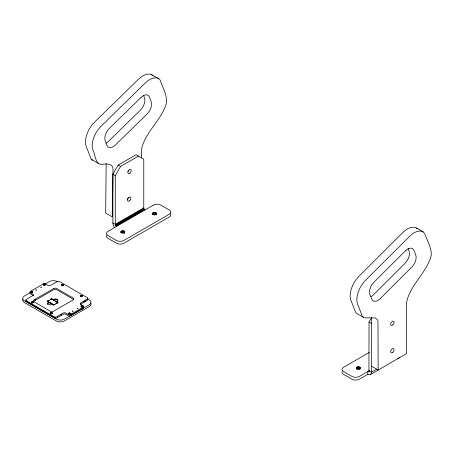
<?xml version="1.0" encoding="UTF-8"?>
<svg xmlns="http://www.w3.org/2000/svg" width="454" height="454" viewBox="0 0 454 454"><rect width="100%" height="100%" fill="white"/><g stroke="black" fill="none" stroke-linecap="round" stroke-linejoin="round"><path stroke-width="0.68" d="M57.862 300.747C58.22 298.942 54.463 298.017 53.441 299.918M141.421 158.071L141.506 151.046A14.931 8.62 -60 0 1 142.346 145.978C147.295 130.712 160.699 119.958 165.965 104.874A13.677 7.9 -60 0 0 166.646 100.663C166.255 93.484 162.492 86.992 160.228 80.296C159.541 79.075 158.344 78.207 156.976 77.923C152.107 77.18 147.76 80.472 144.525 83.712L101.191 126.104A18.96 10.947 -60 0 0 92.542 149.275C95.595 153.77 94.71 165.789 103.013 164.297C106.764 163.4 113.091 163.763 112.995 168.95L112.382 216.916L105.68 213.045L106.168 163.741M32.058 291.967L31.411 291.757L31.996 292.092M44.554 284.488C44.827 285.504 43.283 284.119 44.759 284.607M51.608 313.305C50.553 312.698 51.677 314.106 51.631 313.095C49.9 313.158 52.522 313.799 51.24 312.874L51.001 313.203M62.686 285.152L62.215 285.294L62.726 284.993L62.073 284.896L62.635 284.811L62.487 285.243L62.073 285.004L62.635 284.919M69.031 313.476L69.309 313.913L69.683 313.578L69.269 313.339L69.031 313.669M81.493 296.053C79.314 295.599 82.656 296.984 81.124 295.616L81.448 295.668C81.975 296.428 80.307 296.207 81.124 295.73L81.448 295.781M82.276 306.478L81.754 306.371L81.907 306.047L82.316 306.393L81.856 306.626L81.856 306.2M371.667 317.545L369.028 322.113L368.943 371.321L367.831 371.554L367.831 374.323L359.386 379.198A5.221 3.013 0 0 1 351.998 379.198L343.559 374.323A5.221 3.013 0 0 1 342.14 371.576M81.618 306.422L82.231 306.206M120.923 231.449L120.923 232.391L122.807 233.101L124.26 232.754L124.861 231.92L123.624 230.831L121.995 230.831L120.923 231.449L120.923 232.834M152.584 213.17L152.584 214.112L154.468 214.827L155.921 214.475L156.522 213.641L155.285 212.551L153.651 212.551L152.584 213.17L152.584 214.555M356.447 367.428L356.447 368.364L358.331 369.079L359.784 368.733L360.385 367.893L359.148 366.809L357.514 366.809L356.447 367.428L356.447 368.813M31.451 291.996L32.001 291.967M80.948 295.957L81.533 295.968L80.971 296.139M81.731 306.382L82.316 306.393L81.822 306.314L81.856 306.632M114.504 227.392A5.09 2.94 60 0 1 112.876 222.971L112.876 174.228L118.153 165.086L136.092 154.729L143.77 159.161L143.77 207.904L144.122 209.09L144.968 209.986M116.474 226.433L115.628 225.542L115.276 224.355L115.276 175.613L120.554 166.47L138.493 156.114M44.657 284.715L44.083 284.749L44.759 284.783M69.706 313.822L68.94 313.731L69.706 313.646M51.972 303.896C50.944 306.325 44.475 303.493 49.31 302.302M143.77 207.904L115.276 224.355L112.876 222.971M115.361 224.917L143.856 208.465M115.628 225.542L144.122 209.09M116.037 226.081L144.531 209.635M44.134 284.828L44.044 284.459L44.605 284.374L44.458 284.811L44.044 284.573L44.605 284.482M30.475 292.472L24.42 295.968A5.874 3.394 0 0 0 24.42 300.769L56.165 319.094A5.874 3.394 0 0 0 64.474 319.094L89.296 304.759A5.874 3.394 0 0 0 89.296 299.963L87.469 298.908M45.008 284.085L49.248 281.639A5.874 3.394 0 0 1 57.556 281.639M31.411 291.757L32.058 291.854M44.044 284.459L44.696 284.562M32.194 302.341L32.427 302.012C33.732 303.113 31.19 301.938 32.841 302.443M32.194 302.262L32.841 302.358L32.399 302.568L32.194 302.148M32.279 302.529L32.841 302.25M48.362 302.052A1.175 0.681 0 0 1 47.488 301.394L51.642 298.851L57.879 302.597L53.345 299.981M50.456 299.68L51.642 298.851A1.175 0.681 0 0 0 50.468 299.532L50.468 299.674A1.175 0.681 0 0 1 51.194 299.05A1.175 0.681 0 0 1 52.477 299.197M53.992 300.196C55.121 298.374 60.246 300.503 56.058 301.547M48.663 300.718L48.663 300.571A1.175 0.681 0 0 0 47.488 301.252L53.72 304.85L57.879 302.449A1.175 0.681 0 0 0 56.699 301.774L56.699 301.916M51.001 313.118L51.648 313.22L51.001 313.01M51.092 313.391L51.648 313.107M69.031 313.589L69.644 313.731M69.121 313.845L69.683 313.578M369.312 352.418L343.559 367.286A5.221 3.013 0 0 0 343.559 371.554L351.998 376.428A5.221 3.013 0 0 0 359.386 376.428L369.607 370.526M368.273 371.712L369.482 371.009M376.775 369.159L371.429 372.246A5.09 2.94 60 0 1 367.831 374.323M370.373 374.578L406.625 353.57L406.625 304.021A14.931 8.62 -60 0 1 407.403 298.982C412.215 283.671 425.534 272.803 430.664 257.673A13.677 7.9 -60 0 0 431.3 253.485C430.818 246.374 426.942 240.007 424.569 233.407C422.487 230.416 418.452 229.65 415.62 227.556C410.456 225.973 405.49 229.798 402.096 233.265L358.989 276.27A18.96 10.947 -60 0 0 350.579 299.453L355.51 312.114L356.855 313.583L364.46 317.857L374.788 317.879L375.889 318.328L377.563 319.985L377.989 321.074L378.131 370.021L371.429 366.151M49.361 302.421L49.719 302.319M81.873 306.603L82.163 306.586M55.643 301.672L55.978 301.439M31.559 291.809L31.973 291.667M81.856 306.206L82.174 306.206M31.559 292.223L31.82 291.99M50.593 302.852C49.537 302.517 47.295 303.3 47.579 304.424M158.911 78.769L150.274 74.053L146.483 74.24L142.442 76.011L137.823 79.842L94.489 122.24A18.96 10.947 -60 0 0 85.84 145.411L91.158 159.127L98.592 163.644M62.669 285.01C61.086 284.823 63.168 285.986 62.635 284.811M51.154 303.056L51.529 303.261M91.89 159.774L92.781 160.205M423.23 231.92C418.043 229.162 412.283 233.538 408.799 237.136L365.691 280.135A18.96 10.947 -60 0 0 357.275 303.317L362.213 315.984L363.558 317.448M118.153 165.086L120.554 166.47M112.876 174.228L115.276 175.613M369.028 322.113L371.429 323.503M369.028 370.861L371.429 372.246L371.429 318.538M53.158 304.668L47.488 301.394A1.175 0.681 0 0 1 48.362 300.741M83.241 306.91A1.737 1.004 0 0 1 83.241 308.328L70.569 315.649A1.737 1.004 0 0 1 68.111 315.649L65.66 314.23A1.737 1.004 0 0 0 63.202 314.23L56.665 318.01A1.737 1.004 0 0 1 55.729 318.288L55.729 317.987A1.737 1.004 0 0 1 54.208 317.709L26.4 301.655A1.737 1.004 0 0 1 25.918 300.775L28.96 302.829M30.174 303.533L34.436 305.99M35.65 306.694L39.912 309.151M41.127 309.855L50.252 315.127M51.472 315.825L55.729 318.288M151.318 74.382L152.947 75.591M81.731 306.581L81.669 306.183M416.528 228.05L417.271 228.72M408.067 248.52L409.048 251.068A9.477 5.471 -60 0 1 405.047 263.297L373.506 294.765A9.477 5.471 -60 0 1 371.026 296.661M143.555 95.34L144.497 97.928A9.477 5.471 -60 0 1 140.365 110.163L108.659 141.177A9.477 5.471 -60 0 1 106.174 143.033M360.215 367.428L360.215 368.813M359.784 367.059L359.784 369.136M359.148 366.809L359.148 369.579M358.331 366.713L358.331 369.482M357.514 366.809L357.514 369.579M356.878 367.059L356.878 369.136M156.352 213.17L156.352 214.555M156.136 212.988L156.136 214.373M155.921 212.801L155.921 214.884M155.285 212.551L155.285 214.634M154.468 212.455L154.468 215.23M153.651 212.551L153.651 214.634M153.015 212.801L153.015 214.884M124.691 231.449L124.691 232.834M124.475 231.262L124.475 233.345M124.26 231.08L124.26 233.157M123.624 230.831L123.624 232.908M122.807 230.734L122.807 232.811M121.995 230.831L121.995 232.908M121.36 231.08L121.36 233.157M85.71 300.032L85.71 301.24M84.064 300.985L84.064 302.188M81.782 307.965L81.782 309.174M71.908 313.663L71.908 314.872M61.125 314.225L61.125 315.434M57.357 316.398L57.357 317.607M54.31 304.901A1.175 0.681 0 0 0 54.9 304.316L54.9 304.169A1.175 0.681 0 0 1 53.72 304.85L53.72 304.992M52.817 299.674L52.817 299.532A1.175 0.681 0 0 0 51.642 298.851M48.663 302.075L48.663 301.933A1.175 0.681 0 0 1 47.488 301.252M35.1 299.265L35.1 300.474M57.533 303.073A1.175 0.681 0 0 1 56.699 303.272L56.699 303.13A1.175 0.681 0 0 0 57.879 302.449M57.005 301.938A1.175 0.681 0 0 1 57.879 302.597M53.72 304.85A1.175 0.681 0 0 1 52.545 304.169L52.545 304.316A1.175 0.681 0 0 0 53.135 304.901M43.408 284.584A0.942 0.545 0 0 0 44.361 285.135A0.976 0.562 0 0 0 45.332 284.579A0.942 0.545 0 0 0 44.344 284.045A0.868 0.499 0 0 0 43.488 284.499A0.84 0.482 0 0 0 44.361 285.004A0.868 0.499 0 0 0 45.224 284.505M43.374 284.567A0.976 0.562 0 0 1 44.344 284.011A0.84 0.482 0 0 1 45.196 284.522M68.395 313.725A0.942 0.545 0 0 0 69.349 314.276A0.976 0.562 0 0 0 70.319 313.72M69.331 313.186A0.942 0.545 0 0 1 70.285 313.737M68.361 313.708A0.976 0.562 0 0 1 69.331 313.147M70.211 313.521A0.868 0.499 0 0 1 69.349 314.02A0.84 0.482 0 0 1 68.503 313.532M68.475 313.515A0.868 0.499 0 0 1 69.331 313.016A0.84 0.482 0 0 1 70.183 313.538M51.302 312.596A0.942 0.545 0 0 1 52.255 313.147A0.976 0.562 0 0 1 51.319 313.686A0.942 0.545 0 0 1 50.366 313.135A0.976 0.562 0 0 1 51.302 312.556A0.84 0.482 0 0 1 52.153 313.073M52.182 313.056A0.868 0.499 0 0 1 51.319 313.555A0.84 0.482 0 0 1 50.473 313.061A0.868 0.499 0 0 1 51.302 312.551M61.438 285.146A0.942 0.545 0 0 0 62.391 285.697A0.976 0.562 0 0 0 63.361 285.135A0.942 0.545 0 0 0 62.374 284.607A0.976 0.562 0 0 0 61.54 284.845M61.404 285.123A0.976 0.562 0 0 1 61.438 284.981M399.338 357.729A5.09 2.94 60 0 1 397.647 358.348M73.786 299.873A2.315 1.334 0 0 0 73.162 299.203L56.869 289.794A2.315 1.334 0 0 0 53.595 289.794L33.965 301.127A2.315 1.334 0 0 0 33.397 301.666M30.123 292.819A1.737 1.004 0 0 0 30.492 293.925L32.943 295.344A1.737 1.004 0 0 1 33.414 295.843M80.426 304.39A1.737 1.004 0 0 1 80.789 304.078L87.333 300.298A1.737 1.004 0 0 0 87.815 299.759L87.815 299.464A1.737 1.004 0 0 0 87.333 298.584M25.918 301.076A1.737 1.004 0 0 1 26.088 300.781M128.561 170.278A2.366 1.368 -60 0 1 127.937 171.334M128.38 197.331A2.366 1.368 -60 0 1 127.177 199.374M170.341 213.692A5.221 3.013 0 0 1 169.24 217.023L123.863 243.219A5.221 3.013 0 0 1 116.474 243.219L108.035 238.344A5.221 3.013 0 0 1 106.934 235.019M82.696 309.883A1.129 0.653 0 0 1 82.441 309.969M22.899 299.288A5.874 3.394 0 0 0 24.42 302.568L56.165 320.893A5.874 3.394 0 0 0 64.474 320.893L89.296 306.558A5.874 3.394 0 0 0 90.573 302.863M35.866 290.015L36.479 290.089L35.866 290.015M40.775 287.183L41.388 287.257L40.775 287.183M72.373 311.092L72.986 311.166L72.373 311.092M77.282 308.26L77.889 308.334L77.282 308.26M405.445 250.812L373.903 282.274A9.477 5.471 -60 0 0 369.902 294.504L371.622 298.965A9.477 5.471 -60 0 0 380.208 298.63L411.744 267.168A9.477 5.471 -60 0 0 415.75 254.938L414.031 250.477A9.477 5.471 -60 0 0 405.445 250.812M141.018 97.417L109.318 128.437A9.477 5.471 -60 0 0 105.18 140.672L106.832 145.201A9.477 5.471 -60 0 0 115.361 145.047L147.068 114.028A9.477 5.471 -60 0 0 151.199 101.792L149.548 97.264A9.477 5.471 -60 0 0 141.018 97.417M153.412 205.112L108.035 231.307A5.221 3.013 0 0 0 108.035 235.575L116.474 240.45A5.221 3.013 0 0 0 123.863 240.45L169.24 214.248A5.221 3.013 0 0 0 169.24 209.986L160.801 205.112A5.221 3.013 0 0 0 153.412 205.112M43.17 283.983L30.492 291.303A1.737 1.004 0 0 0 30.492 292.716L32.943 294.135A1.737 1.004 0 0 1 32.943 295.554L26.4 299.328A1.737 1.004 0 0 0 26.4 300.747L54.208 316.801A1.737 1.004 0 0 0 56.665 316.801L63.202 313.022A1.737 1.004 0 0 1 65.66 313.022L68.111 314.44A1.737 1.004 0 0 0 70.569 314.44L83.241 307.12A1.737 1.004 0 0 0 83.241 305.707L80.789 304.288A1.737 1.004 0 0 1 80.789 302.869L87.333 299.095A1.737 1.004 0 0 0 87.333 297.676L59.525 281.622A1.737 1.004 0 0 0 57.073 281.622L50.53 285.401A1.737 1.004 0 0 1 48.073 285.401L45.621 283.983A1.737 1.004 0 0 0 43.17 283.983M53.595 288.585L33.965 299.918A2.315 1.334 0 0 0 33.965 301.808L50.258 311.217A2.315 1.334 0 0 0 53.532 311.217L73.162 299.884A2.315 1.334 0 0 0 73.162 297.994L56.869 288.585A2.315 1.334 0 0 0 53.595 288.585M45.332 284.703A0.942 0.545 0 0 0 44.379 284.153A0.976 0.562 0 0 0 43.408 284.709A0.942 0.545 0 0 0 44.361 285.26A0.976 0.562 0 0 0 45.332 284.703M32.694 291.871A0.942 0.545 0 0 0 31.74 291.32A0.868 0.499 0 0 0 30.878 291.809A0.84 0.482 0 0 0 31.729 292.297A0.868 0.499 0 0 0 32.586 291.803A0.84 0.482 0 0 0 31.74 291.309A0.976 0.562 0 0 0 30.776 291.882A0.942 0.545 0 0 0 31.729 292.433A0.976 0.562 0 0 0 32.694 291.871M32.694 291.996A0.942 0.545 0 0 0 31.74 291.445A0.976 0.562 0 0 0 30.776 292.007A0.942 0.545 0 0 0 31.729 292.558A0.976 0.562 0 0 0 32.694 291.996M82.951 306.297A0.942 0.545 0 0 0 81.998 305.746A0.868 0.499 0 0 0 81.135 306.234A0.84 0.482 0 0 0 81.987 306.728A0.868 0.499 0 0 0 82.844 306.229A0.84 0.482 0 0 0 81.998 305.741A0.976 0.562 0 0 0 81.033 306.308A0.942 0.545 0 0 0 81.987 306.859A0.976 0.562 0 0 0 82.951 306.297M82.951 306.422A0.942 0.545 0 0 0 81.998 305.871A0.976 0.562 0 0 0 81.033 306.433A0.942 0.545 0 0 0 81.987 306.983A0.976 0.562 0 0 0 82.951 306.422M68.395 313.601A0.942 0.545 0 0 0 69.349 314.151A0.976 0.562 0 0 0 70.319 313.595A0.942 0.545 0 0 0 69.331 313.061A0.976 0.562 0 0 0 68.361 313.583M50.366 313.26A0.942 0.545 0 0 0 51.319 313.81A0.976 0.562 0 0 0 52.284 313.249A0.942 0.545 0 0 0 51.302 312.721A0.976 0.562 0 0 0 50.332 313.237M33.477 302.268A0.942 0.545 0 0 0 32.523 301.717A0.868 0.499 0 0 0 31.661 302.205A0.84 0.482 0 0 0 32.506 302.693A0.868 0.499 0 0 0 33.369 302.194A0.84 0.482 0 0 0 32.523 301.706A0.976 0.562 0 0 0 31.559 302.273A0.942 0.545 0 0 0 32.506 302.824A0.976 0.562 0 0 0 33.477 302.268M33.477 302.387A0.942 0.545 0 0 0 32.523 301.836A0.976 0.562 0 0 0 31.559 302.398A0.942 0.545 0 0 0 32.506 302.949A0.976 0.562 0 0 0 33.477 302.387M82.174 295.872A0.942 0.545 0 0 0 81.221 295.321A0.868 0.499 0 0 0 80.358 295.809A0.84 0.482 0 0 0 81.204 296.297A0.868 0.499 0 0 0 82.066 295.804A0.84 0.482 0 0 0 81.215 295.31A0.976 0.562 0 0 0 80.25 295.883A0.942 0.545 0 0 0 81.204 296.434A0.976 0.562 0 0 0 82.168 295.872M82.174 295.997A0.942 0.545 0 0 0 81.221 295.446A0.976 0.562 0 0 0 80.25 296.002A0.942 0.545 0 0 0 81.204 296.553A0.976 0.562 0 0 0 82.168 295.997M61.438 285.021A0.942 0.545 0 0 0 62.391 285.572A0.976 0.562 0 0 0 63.361 285.016A0.942 0.545 0 0 0 62.374 284.482A0.976 0.562 0 0 0 61.404 285.004M62.408 284.454A0.868 0.499 0 0 0 61.545 284.947A0.84 0.482 0 0 0 62.391 285.441A0.868 0.499 0 0 0 63.254 284.942A0.84 0.482 0 0 0 62.408 284.454M392.812 324.877A2.366 1.368 -60 0 0 393.561 321.211A2.366 1.368 -60 0 0 390.758 323.696A2.366 1.368 -60 0 0 392.812 324.877M392.812 352.298A2.366 1.368 -60 0 0 393.561 348.627A2.366 1.368 -60 0 0 390.758 351.112A2.366 1.368 -60 0 0 392.812 352.298M129.583 200.759A2.366 1.368 -60 0 0 130.372 197.081A2.366 1.368 -60 0 0 127.557 199.522A2.366 1.368 -60 0 0 129.583 200.759M129.935 173.139A2.366 1.368 -60 0 0 130.724 169.461A2.366 1.368 -60 0 0 127.909 171.901A2.366 1.368 -60 0 0 129.935 173.139"/></g></svg>
